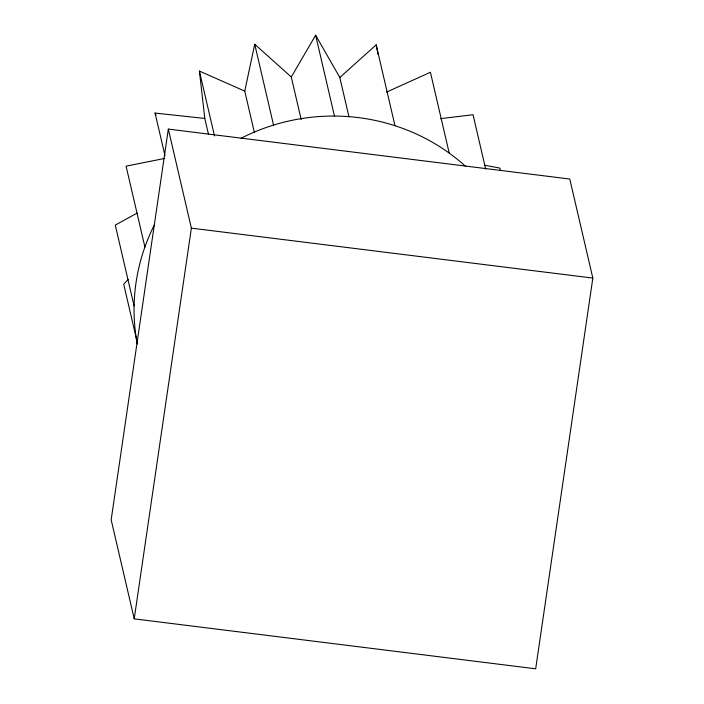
<?xml version="1.0" encoding="UTF-8"?>
<svg xmlns="http://www.w3.org/2000/svg" width="704" height="704" viewBox="0 0 704 704"><rect width="100%" height="100%" fill="white"/><g stroke="black" fill="none" stroke-linecap="round" stroke-linejoin="round"><path stroke-width="1.06" d="M168.326 129.087L111.17 519.807L134.218 618.851L535.674 668.8L592.83 278.08L569.782 179.036L168.326 129.087L191.374 228.14L134.218 618.851M254.408 132.616L244.754 91.124L254.725 44.229L291.28 77.009L301.18 119.566M291.28 77.009L315.638 35.2L339.812 77.493L348.973 116.864M128.172 279.453L123.702 284.143L137.562 343.719M339.812 77.493L376.174 44.862L394.988 125.717M137.218 213.057L115.271 225.095L134.086 305.95M386.602 92.083L430.408 72.257L449.222 153.12M164.604 158.453L126.086 166.153L144.901 247.007M440.449 118.668L473.026 114.726L485.654 168.978M164.974 155.628L155.074 113.071L204.794 118.448L208.507 134.402M191.374 228.14L592.83 278.08M484.889 165.282L499.866 168.089L500.359 170.218M204.794 118.448L199.399 71.06L244.754 91.124M155.074 113.071L155.989 115.042M315.638 35.2L334.453 116.054M254.725 44.229L273.539 125.083M199.399 71.06L214.5 135.96M376.174 44.862L378.057 54.393M137.245 343.93A196.865 190.59 -13.1 0 1 154.563 224.514M241.085 138.266A196.865 190.59 -13.1 0 1 465.661 166.408"/></g></svg>
